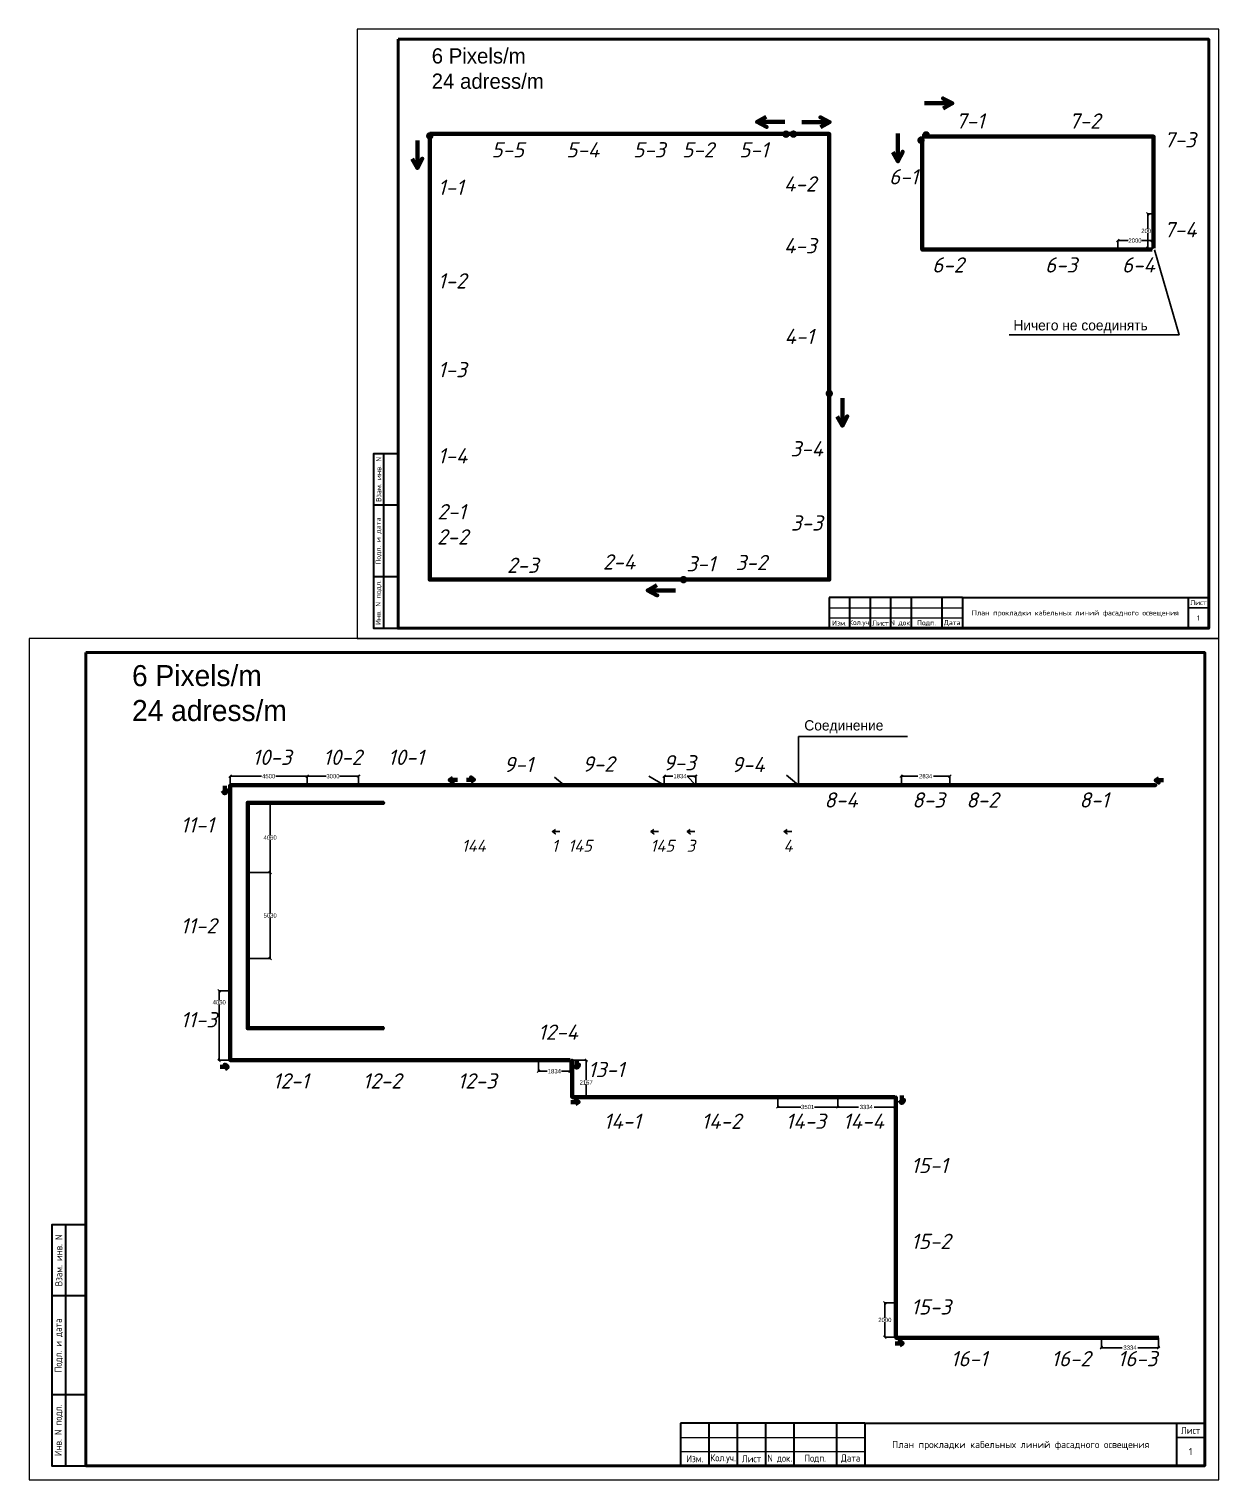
# Model space of a CAD drawing. Header units: millimetres. Extents: x 1499747 to 4230374, y -28481 to 441852.
# Drawn here: x 4160942 to 4230374, y 217900 to 302561 of the extents above; entities that cross this region are included whole.
import ezdxf
from ezdxf.enums import TextEntityAlignment as Align

# ---------------------------------------------------------------- set-up
doc = ezdxf.new("R2010")
doc.units = ezdxf.units.MM
doc.header["$MEASUREMENT"] = 0
doc.layers.add('0_ANNOT_Dimensions', color=7, linetype='Continuous')
for name, color, linetype, lineweight in [('Light', 90, 'Continuous', 50), ('Кабель 2x4mm', 200, 'Continuous', 30), ('Кабель 2х6 mm', 150, 'Continuous', 30)]:
    doc.layers.add(name, color=color, linetype=linetype, lineweight=lineweight)
doc.styles.add('СПДС', font='isocpeur.ttf', dxfattribs={"width": 0.9})
doc.styles.add('Текст', font='isocpeui.ttf')
doc.styles.add('ЭО', font='isocpeui.ttf')
doc.dimstyles.get("Standard").update_dxf_attribs({"dimtxt": 0.18, "dimasz": 0.18, "dimexe": 0.18, "dimexo": 0.0625, "dimgap": 0.09, "dimtad": 0, "dimtih": 1, "dimtoh": 1, "dimdec": 4, "dimzin": 0, "dimdsep": 46, "dimtxsty": 'Standard', "dimcen": 0.09, "dimadec": 0, "dimazin": 0, "dimtfac": 1, "dimtdec": 4, "dimtofl": 0, "dimtmove": 0, "dimatfit": 3, "dimfxl": 1, "dimtolj": 1, "dimtzin": 0, "dimarcsym": 0})

# ---------------------------------------------------------------- blocks, each defined once
blk = doc.blocks.new('*U32')
at = {"lineweight": 0}
blk.add_lwpolyline([(-415, -5), (5, -5), (5, 292), (-415, 292)], close=True, dxfattribs=at)
at = {"color": 0, "linetype": 'Continuous', "lineweight": 50}
blk.add_lwpolyline([(-395, 287), (0, 287), (0, 0), (-395, 0)], close=True, dxfattribs=at)
at = {"lineweight": 35}
for points in [[(-395, 85), (-407, 85), (-407, 0), (-395, 0)], [(-402, 0), (-402, 85)], [(-395, 60), (-407, 60)], [(-395, 25), (-407, 25)], [(-120, 15), (-185, 15)], [(-185, 15), (-185, 0)], [(-175, 15), (-175, 0)], [(-165, 15), (-165, 0)], [(-155, 15), (-155, 0)], [(-145, 15), (-145, 0)], [(-130, 15), (-130, 0)], [(-120, 15), (0, 15)], [(-120, 15), (-120, 0)], [(-10, 15), (-10, 0)]]:
    blk.add_lwpolyline(points, dxfattribs=at)
at = {"lineweight": 18}
for points in [[(-185, 10), (-120, 10)], [(-185, 5), (-120, 5)]]:
    blk.add_lwpolyline(points, dxfattribs=at)
blk.add_lwpolyline([(-10, 10), (0, 10)])
at = {"lineweight": 0}
blk.add_lwpolyline([(0, -5), (5, -5), (5, 0)], dxfattribs=at)
at = {"lineweight": -2, "char_height": 2.5, "attachment_point": 5, "rotation": 90, "style": 'СПДС'}
for s, insert, width in [('Взам. инв. N', (-404.5, 72.5), 24.9913), ('Подл. и дата', (-404.5, 42.5), 34.9913), ('Инв. N подл.', (-404.5, 12.5), 24.9913)]:
    blk.add_mtext(s, dxfattribs=dict(at, insert=insert, width=width))
at = {"lineweight": -2, "char_height": 2.5, "attachment_point": 5, "style": 'СПДС'}
for s, insert, width in [('Лист', (-5, 12.5), 10), ('Изм.', (-180, 2.5), 10), ('Кол.уч.', (-170, 2.5), 10), ('Лист', (-160, 2.5), 10), ('N док.', (-150, 2.5), 10), ('Подп.', (-137.5, 2.5), 15), ('Дата', (-125, 2.5), 10)]:
    blk.add_mtext(s, dxfattribs=dict(at, insert=insert, width=width))
at = {"style": 'СПДС'}
for tag, p in [('ШИФР_ПРОЕКТА_ЛИСТ2', (-65, 7.5)), ('ЛИСТ_второй', (-5, 5))]:
    blk.add_attdef(tag, text='', height=2.5, dxfattribs=at).set_placement(p, align=Align.MIDDLE_CENTER)
blk = doc.blocks.new('_Oblique')
at = {"color": 0, "linetype": 'ByBlock', "lineweight": -2}
blk.add_line((-0.5, -0.5), (0.5, 0.5), dxfattribs=at)
blk = doc.blocks.new('*D1113')
at = {"layer": '0_ANNOT_Dimensions', "color": 0, "lineweight": -2, "transparency": 16777216}
for p, q in [((4226562, 291780), (4226224, 291780)), ((4226224, 291780), (4226224, 290905)), ((4226224, 289780), (4226224, 290655)), ((4226562, 289780), (4226224, 289780))]:
    blk.add_line(p, q, dxfattribs=at)
at = {"layer": 'Defpoints', "color": 0, "lineweight": 30, "transparency": 16777216}
for p in [(4226562, 291780), (4226224, 289780), (4226562, 289780)]:
    blk.add_point(p, dxfattribs=at)
at = {"layer": '0_ANNOT_Dimensions', "color": 0, "lineweight": -2, "transparency": 16777216, "xscale": 150, "yscale": 150, "zscale": 150}
for p, rotation in [((4226224, 291780), 90), ((4226224, 289780), 270)]:
    blk.add_blockref('_Oblique', p, dxfattribs=dict(at, rotation=rotation))
at = {"layer": '0_ANNOT_Dimensions', "color": 0, "lineweight": 25, "transparency": 16777216, "insert": (4226224, 290780), "char_height": 250, "attachment_point": 5}
blk.add_mtext('\\A1;2000', dxfattribs=at)
blk = doc.blocks.new('*D1114')
at = {"layer": '0_ANNOT_Dimensions', "color": 0, "lineweight": -2, "transparency": 16777216}
for p, q in [((4224472, 289690), (4224472, 290216)), ((4224472, 290216), (4225076, 290216)), ((4226472, 290216), (4225868, 290216)), ((4226472, 289690), (4226472, 290216))]:
    blk.add_line(p, q, dxfattribs=at)
at = {"layer": 'Defpoints', "color": 0, "lineweight": 30, "transparency": 16777216}
for p in [(4224472, 289690), (4226472, 290216), (4226472, 289690)]:
    blk.add_point(p, dxfattribs=at)
at = {"layer": '0_ANNOT_Dimensions', "color": 0, "lineweight": -2, "transparency": 16777216, "xscale": 150, "yscale": 150, "zscale": 150, "rotation": 180}
blk.add_blockref('_Oblique', (4224472, 290216), dxfattribs=at)
at = {"layer": '0_ANNOT_Dimensions', "color": 0, "lineweight": -2, "transparency": 16777216, "xscale": 150, "yscale": 150, "zscale": 150}
blk.add_blockref('_Oblique', (4226472, 290216), dxfattribs=at)
at = {"layer": '0_ANNOT_Dimensions', "color": 0, "lineweight": 25, "transparency": 16777216, "insert": (4225472, 290216), "char_height": 250, "attachment_point": 5}
blk.add_mtext('\\A1;2000', dxfattribs=at)
blk = doc.blocks.new('*D1126')
at = {"layer": '0_ANNOT_Dimensions', "color": 0, "lineweight": -2, "transparency": 16777216}
for p, q in [((4211842, 258437), (4211842, 258964)), ((4211842, 258964), (4212800, 258964)), ((4214676, 258964), (4213717, 258964)), ((4214676, 258437), (4214676, 258964))]:
    blk.add_line(p, q, dxfattribs=at)
at = {"layer": 'Defpoints', "color": 0, "lineweight": 30, "transparency": 16777216}
for p in [(4211842, 258437), (4214676, 258964), (4214676, 258437)]:
    blk.add_point(p, dxfattribs=at)
at = {"layer": '0_ANNOT_Dimensions', "color": 0, "lineweight": -2, "transparency": 16777216, "xscale": 150, "yscale": 150, "zscale": 150, "rotation": 180}
blk.add_blockref('_Oblique', (4211842, 258964), dxfattribs=at)
at = {"layer": '0_ANNOT_Dimensions', "color": 0, "lineweight": -2, "transparency": 16777216, "xscale": 150, "yscale": 150, "zscale": 150}
blk.add_blockref('_Oblique', (4214676, 258964), dxfattribs=at)
at = {"layer": '0_ANNOT_Dimensions', "color": 0, "lineweight": 25, "transparency": 16777216, "insert": (4213259, 258964), "char_height": 250, "attachment_point": 5}
blk.add_mtext('\\A1;2834', dxfattribs=at)
blk = doc.blocks.new('*D1115')
at = {"layer": '0_ANNOT_Dimensions', "color": 0, "lineweight": -2, "transparency": 16777216}
for p, q in [((4177176, 258437), (4177176, 258964)), ((4177176, 258964), (4178280, 258964)), ((4180176, 258964), (4179072, 258964)), ((4180176, 258437), (4180176, 258964))]:
    blk.add_line(p, q, dxfattribs=at)
at = {"layer": 'Defpoints', "color": 0, "lineweight": 30, "transparency": 16777216}
for p in [(4177176, 258437), (4180176, 258964), (4180176, 258437)]:
    blk.add_point(p, dxfattribs=at)
at = {"layer": '0_ANNOT_Dimensions', "color": 0, "lineweight": -2, "transparency": 16777216, "xscale": 150, "yscale": 150, "zscale": 150, "rotation": 180}
blk.add_blockref('_Oblique', (4177176, 258964), dxfattribs=at)
at = {"layer": '0_ANNOT_Dimensions', "color": 0, "lineweight": -2, "transparency": 16777216, "xscale": 150, "yscale": 150, "zscale": 150}
blk.add_blockref('_Oblique', (4180176, 258964), dxfattribs=at)
at = {"layer": '0_ANNOT_Dimensions', "color": 0, "lineweight": 25, "transparency": 16777216, "insert": (4178676, 258964), "char_height": 250, "attachment_point": 5}
blk.add_mtext('\\A1;3000', dxfattribs=at)
blk = doc.blocks.new('*D1116')
at = {"layer": '0_ANNOT_Dimensions', "color": 0, "lineweight": -2, "transparency": 16777216}
for p, q in [((4172676, 258437), (4172676, 258964)), ((4172676, 258964), (4174509, 258964)), ((4177176, 258964), (4175343, 258964)), ((4177176, 258437), (4177176, 258964))]:
    blk.add_line(p, q, dxfattribs=at)
at = {"layer": 'Defpoints', "color": 0, "lineweight": 30, "transparency": 16777216}
for p in [(4172676, 258437), (4177176, 258964), (4177176, 258437)]:
    blk.add_point(p, dxfattribs=at)
at = {"layer": '0_ANNOT_Dimensions', "color": 0, "lineweight": -2, "transparency": 16777216, "xscale": 150, "yscale": 150, "zscale": 150, "rotation": 180}
blk.add_blockref('_Oblique', (4172676, 258964), dxfattribs=at)
at = {"layer": '0_ANNOT_Dimensions', "color": 0, "lineweight": -2, "transparency": 16777216, "xscale": 150, "yscale": 150, "zscale": 150}
blk.add_blockref('_Oblique', (4177176, 258964), dxfattribs=at)
at = {"layer": '0_ANNOT_Dimensions', "color": 0, "lineweight": 25, "transparency": 16777216, "insert": (4174926, 258964), "char_height": 250, "attachment_point": 5}
blk.add_mtext('\\A1;4500', dxfattribs=at)
blk = doc.blocks.new('*D1117')
at = {"layer": '0_ANNOT_Dimensions', "color": 0, "lineweight": -2, "transparency": 16777216}
for p, q in [((4198008, 258440), (4198008, 258967)), ((4198008, 258967), (4198508, 258967)), ((4199842, 258967), (4199342, 258967)), ((4199842, 258437), (4199842, 258967))]:
    blk.add_line(p, q, dxfattribs=at)
at = {"layer": 'Defpoints', "color": 0, "lineweight": 30, "transparency": 16777216}
for p in [(4198008, 258440), (4199842, 258967), (4199842, 258437)]:
    blk.add_point(p, dxfattribs=at)
at = {"layer": '0_ANNOT_Dimensions', "color": 0, "lineweight": -2, "transparency": 16777216, "xscale": 150, "yscale": 150, "zscale": 150, "rotation": 180}
blk.add_blockref('_Oblique', (4198008, 258967), dxfattribs=at)
at = {"layer": '0_ANNOT_Dimensions', "color": 0, "lineweight": -2, "transparency": 16777216, "xscale": 150, "yscale": 150, "zscale": 150}
blk.add_blockref('_Oblique', (4199842, 258967), dxfattribs=at)
at = {"layer": '0_ANNOT_Dimensions', "color": 0, "lineweight": 25, "transparency": 16777216, "insert": (4198925, 258967), "char_height": 250, "attachment_point": 5}
blk.add_mtext('\\A1;1834', dxfattribs=at)
blk = doc.blocks.new('*D1118')
at = {"layer": '0_ANNOT_Dimensions', "color": 0, "lineweight": -2, "transparency": 16777216}
for p, q in [((4208126, 240237), (4208126, 239662)), ((4208126, 239662), (4209335, 239662)), ((4211460, 239662), (4210252, 239662)), ((4211460, 240237), (4211460, 239662))]:
    blk.add_line(p, q, dxfattribs=at)
at = {"layer": 'Defpoints', "color": 0, "lineweight": 30, "transparency": 16777216}
for p in [(4208126, 240237), (4211460, 240237), (4211460, 239662)]:
    blk.add_point(p, dxfattribs=at)
at = {"layer": '0_ANNOT_Dimensions', "color": 0, "lineweight": -2, "transparency": 16777216, "xscale": 150, "yscale": 150, "zscale": 150, "rotation": 180}
blk.add_blockref('_Oblique', (4208126, 239662), dxfattribs=at)
at = {"layer": '0_ANNOT_Dimensions', "color": 0, "lineweight": -2, "transparency": 16777216, "xscale": 150, "yscale": 150, "zscale": 150}
blk.add_blockref('_Oblique', (4211460, 239662), dxfattribs=at)
at = {"layer": '0_ANNOT_Dimensions', "color": 0, "lineweight": 25, "transparency": 16777216, "insert": (4209793, 239662), "char_height": 250, "attachment_point": 5}
blk.add_mtext('\\A1;3334', dxfattribs=at)
blk = doc.blocks.new('*D1119')
at = {"layer": '0_ANNOT_Dimensions', "color": 0, "lineweight": -2, "transparency": 16777216}
for p, q in [((4204626, 240237), (4204626, 239662)), ((4204626, 239662), (4205980, 239662)), ((4208126, 239662), (4206772, 239662)), ((4208126, 240237), (4208126, 239662))]:
    blk.add_line(p, q, dxfattribs=at)
at = {"layer": 'Defpoints', "color": 0, "lineweight": 30, "transparency": 16777216}
for p in [(4204626, 240237), (4208126, 240237), (4208126, 239662)]:
    blk.add_point(p, dxfattribs=at)
at = {"layer": '0_ANNOT_Dimensions', "color": 0, "lineweight": -2, "transparency": 16777216, "xscale": 150, "yscale": 150, "zscale": 150, "rotation": 180}
blk.add_blockref('_Oblique', (4204626, 239662), dxfattribs=at)
at = {"layer": '0_ANNOT_Dimensions', "color": 0, "lineweight": -2, "transparency": 16777216, "xscale": 150, "yscale": 150, "zscale": 150}
blk.add_blockref('_Oblique', (4208126, 239662), dxfattribs=at)
at = {"layer": '0_ANNOT_Dimensions', "color": 0, "lineweight": 25, "transparency": 16777216, "insert": (4206376, 239662), "char_height": 250, "attachment_point": 5}
blk.add_mtext('\\A1;3501', dxfattribs=at)
blk = doc.blocks.new('*D1120')
at = {"layer": '0_ANNOT_Dimensions', "color": 0, "lineweight": -2, "transparency": 16777216}
for p, q in [((4211525, 228236), (4210878, 228236)), ((4210879, 228236), (4210879, 227361)), ((4210879, 226235), (4210879, 227110)), ((4211525, 226235), (4210878, 226235))]:
    blk.add_line(p, q, dxfattribs=at)
at = {"layer": 'Defpoints', "color": 0, "lineweight": 30, "transparency": 16777216}
for p in [(4211526, 228236), (4210879, 226235), (4211526, 226235)]:
    blk.add_point(p, dxfattribs=at)
at = {"layer": '0_ANNOT_Dimensions', "color": 0, "lineweight": -2, "transparency": 16777216, "xscale": 150, "yscale": 150, "zscale": 150}
for p, rotation in [((4210879, 228236), 90), ((4210879, 226235), 270)]:
    blk.add_blockref('_Oblique', p, dxfattribs=dict(at, rotation=rotation))
at = {"layer": '0_ANNOT_Dimensions', "color": 0, "lineweight": 25, "transparency": 16777216, "insert": (4210879, 227236), "char_height": 250, "attachment_point": 5}
blk.add_mtext('\\A1;2000', dxfattribs=at)
blk = doc.blocks.new('*D1121')
at = {"layer": '0_ANNOT_Dimensions', "color": 0, "lineweight": -2, "transparency": 16777216}
for p, q in [((4173701, 253352), (4175011, 253352)), ((4175011, 253352), (4175011, 250962)), ((4175011, 248322), (4175011, 250712)), ((4173701, 248322), (4175011, 248322))]:
    blk.add_line(p, q, dxfattribs=at)
at = {"layer": 'Defpoints', "color": 0, "lineweight": 30, "transparency": 16777216}
for p in [(4173701, 253352), (4173701, 248322), (4175011, 248322)]:
    blk.add_point(p, dxfattribs=at)
at = {"layer": '0_ANNOT_Dimensions', "color": 0, "lineweight": -2, "transparency": 16777216, "xscale": 150, "yscale": 150, "zscale": 150}
for p, rotation in [((4175011, 253352), 90), ((4175011, 248322), 270)]:
    blk.add_blockref('_Oblique', p, dxfattribs=dict(at, rotation=rotation))
at = {"layer": '0_ANNOT_Dimensions', "color": 0, "lineweight": 25, "transparency": 16777216, "insert": (4175011, 250837), "char_height": 250, "attachment_point": 5}
blk.add_mtext('\\A1;5030', dxfattribs=at)
blk = doc.blocks.new('*D1127')
at = {"layer": '0_ANNOT_Dimensions', "color": 0, "lineweight": -2, "transparency": 16777216}
for p, q in [((4173701, 257412), (4175011, 257412)), ((4175011, 257412), (4175011, 255507)), ((4175011, 253352), (4175011, 255257)), ((4173701, 253352), (4175011, 253352))]:
    blk.add_line(p, q, dxfattribs=at)
at = {"layer": 'Defpoints', "color": 0, "lineweight": 30, "transparency": 16777216}
for p in [(4173701, 257412), (4175011, 257412), (4173701, 253352)]:
    blk.add_point(p, dxfattribs=at)
at = {"layer": '0_ANNOT_Dimensions', "color": 0, "lineweight": -2, "transparency": 16777216, "xscale": 150, "yscale": 150, "zscale": 150}
for p, rotation in [((4175011, 257412), 90), ((4175011, 253352), 270)]:
    blk.add_blockref('_Oblique', p, dxfattribs=dict(at, rotation=rotation))
at = {"layer": '0_ANNOT_Dimensions', "color": 0, "lineweight": 25, "transparency": 16777216, "insert": (4175011, 255382), "char_height": 250, "attachment_point": 5}
blk.add_mtext('\\A1;4060', dxfattribs=at)
blk = doc.blocks.new('*D1122')
at = {"layer": '0_ANNOT_Dimensions', "color": 0, "lineweight": -2, "transparency": 16777216}
for p, q in [((4172676, 246437), (4172039, 246437)), ((4172039, 246437), (4172039, 245895)), ((4172039, 242387), (4172039, 245645)), ((4172676, 242387), (4172039, 242387))]:
    blk.add_line(p, q, dxfattribs=at)
at = {"layer": 'Defpoints', "color": 0, "lineweight": 30, "transparency": 16777216}
for p in [(4172676, 246437), (4172039, 242387), (4172676, 242387)]:
    blk.add_point(p, dxfattribs=at)
at = {"layer": '0_ANNOT_Dimensions', "color": 0, "lineweight": -2, "transparency": 16777216, "xscale": 150, "yscale": 150, "zscale": 150}
for p, rotation in [((4172039, 246437), 90), ((4172039, 242387), 270)]:
    blk.add_blockref('_Oblique', p, dxfattribs=dict(at, rotation=rotation))
at = {"layer": '0_ANNOT_Dimensions', "color": 0, "lineweight": 25, "transparency": 16777216, "insert": (4172039, 245770), "char_height": 250, "attachment_point": 5}
blk.add_mtext('\\A1;4050', dxfattribs=at)
blk = doc.blocks.new('*D1123')
at = {"layer": '0_ANNOT_Dimensions', "color": 0, "lineweight": -2, "transparency": 16777216}
for p, q in [((4190676, 242387), (4190676, 241749)), ((4192509, 242387), (4192509, 241749)), ((4190676, 241749), (4191176, 241749)), ((4192509, 241749), (4192009, 241749))]:
    blk.add_line(p, q, dxfattribs=at)
at = {"layer": 'Defpoints', "color": 0, "lineweight": 30, "transparency": 16777216}
for p in [(4190676, 242387), (4192509, 242387), (4192509, 241749)]:
    blk.add_point(p, dxfattribs=at)
at = {"layer": '0_ANNOT_Dimensions', "color": 0, "lineweight": -2, "transparency": 16777216, "xscale": 150, "yscale": 150, "zscale": 150, "rotation": 180}
blk.add_blockref('_Oblique', (4190676, 241749), dxfattribs=at)
at = {"layer": '0_ANNOT_Dimensions', "color": 0, "lineweight": -2, "transparency": 16777216, "xscale": 150, "yscale": 150, "zscale": 150}
blk.add_blockref('_Oblique', (4192509, 241749), dxfattribs=at)
at = {"layer": '0_ANNOT_Dimensions', "color": 0, "lineweight": 25, "transparency": 16777216, "insert": (4191593, 241749), "char_height": 250, "attachment_point": 5}
blk.add_mtext('\\A1;1834', dxfattribs=at)
blk = doc.blocks.new('*D1124')
at = {"layer": '0_ANNOT_Dimensions', "color": 0, "lineweight": -2, "transparency": 16777216}
for p, q in [((4192694, 242387), (4193450, 242387)), ((4193450, 242387), (4193450, 241220)), ((4193450, 240220), (4193450, 240969)), ((4192694, 240220), (4193450, 240220))]:
    blk.add_line(p, q, dxfattribs=at)
at = {"layer": 'Defpoints', "color": 0, "lineweight": 30, "transparency": 16777216}
for p in [(4192694, 242387), (4192694, 240220), (4193450, 240220)]:
    blk.add_point(p, dxfattribs=at)
at = {"layer": '0_ANNOT_Dimensions', "color": 0, "lineweight": -2, "transparency": 16777216, "xscale": 150, "yscale": 150, "zscale": 150}
for p, rotation in [((4193450, 242387), 90), ((4193450, 240220), 270)]:
    blk.add_blockref('_Oblique', p, dxfattribs=dict(at, rotation=rotation))
at = {"layer": '0_ANNOT_Dimensions', "color": 0, "lineweight": 25, "transparency": 16777216, "insert": (4193450, 241094), "char_height": 250, "attachment_point": 5}
blk.add_mtext('\\A1;2167', dxfattribs=at)
blk = doc.blocks.new('*D1125')
at = {"layer": '0_ANNOT_Dimensions', "color": 0, "lineweight": -2, "transparency": 16777216}
for p, q in [((4223515, 226196), (4223515, 225620)), ((4226849, 226196), (4226849, 225620)), ((4223515, 225620), (4224723, 225620)), ((4226849, 225620), (4225640, 225620))]:
    blk.add_line(p, q, dxfattribs=at)
at = {"layer": 'Defpoints', "color": 0, "lineweight": 30, "transparency": 16777216}
for p in [(4223515, 226196), (4226849, 226196), (4226849, 225620)]:
    blk.add_point(p, dxfattribs=at)
at = {"layer": '0_ANNOT_Dimensions', "color": 0, "lineweight": -2, "transparency": 16777216, "xscale": 150, "yscale": 150, "zscale": 150, "rotation": 180}
blk.add_blockref('_Oblique', (4223515, 225620), dxfattribs=at)
at = {"layer": '0_ANNOT_Dimensions', "color": 0, "lineweight": -2, "transparency": 16777216, "xscale": 150, "yscale": 150, "zscale": 150}
blk.add_blockref('_Oblique', (4226849, 225620), dxfattribs=at)
at = {"layer": '0_ANNOT_Dimensions', "color": 0, "lineweight": 25, "transparency": 16777216, "insert": (4225182, 225620), "char_height": 250, "attachment_point": 5}
blk.add_mtext('\\A1;3334', dxfattribs=at)

msp = doc.modelspace()

# ---------------------------------------------------------------- hatches: boundary and pattern name
at = {"layer": 'Кабель 2x4mm', "lineweight": 200, "true_color": 0x22346e}
h = msp.add_hatch(color=159, dxfattribs=at)
h.dxf.hatch_style = 1
edge = h.paths.add_edge_path()
edge.add_arc((4184324.05521, 296324.05631), 217.26864, 0, 360)
h = msp.add_hatch(color=159, dxfattribs=at)
h.dxf.hatch_style = 1
edge = h.paths.add_edge_path()
edge.add_arc((4205110.57747, 296424.90741), 217.26864, 0, 360)
h = msp.add_hatch(color=159, dxfattribs=at)
h.dxf.hatch_style = 1
h.paths.add_polyline_path([(4205327.92324, 296434.87519, 1), (4205116.81837, 296434.87519, 1)])
h = msp.add_hatch(color=159, dxfattribs=at)
h.dxf.hatch_style = 1
h.paths.add_polyline_path([(4205538.86896, 296433.86471, 1), (4205327.76409, 296433.86471, 1)])
h = msp.add_hatch(color=159, dxfattribs=at)
h.dxf.hatch_style = 1
edge = h.paths.add_edge_path()
edge.add_arc((4205546.09757, 296428.53061), 217.26864, 0, 360)
h = msp.add_hatch(color=159, dxfattribs=at)
h.dxf.hatch_style = 1
edge = h.paths.add_edge_path()
edge.add_arc((4213283.5694, 296382.40881), 217.26864, 0, 360)
at = {"layer": 'Кабель 2x4mm', "lineweight": 200, "true_color": 0xcd2027}
h = msp.add_hatch(color=242, dxfattribs=at)
h.dxf.hatch_style = 1
h.paths.add_polyline_path([(4213324.81096, 296295.16689, 1), (4213113.70609, 296295.16689, 1)])
at = {"layer": 'Кабель 2x4mm', "lineweight": 200, "true_color": 0x22346e}
h = msp.add_hatch(color=159, dxfattribs=at)
h.dxf.hatch_style = 1
edge = h.paths.add_edge_path()
edge.add_arc((4212987.53579, 296068.28252), 217.26864, 0, 360)
at = {"layer": 'Кабель 2x4mm', "lineweight": 200, "true_color": 0xcd2027}
h = msp.add_hatch(color=242, dxfattribs=at)
h.dxf.hatch_style = 1
h.paths.add_polyline_path([(4213161.47001, 296156.70601, 1), (4212950.36514, 296156.70601, 1)])
at = {"layer": 'Кабель 2x4mm', "lineweight": 200, "true_color": 0x22346e}
h = msp.add_hatch(color=159, dxfattribs=at)
h.dxf.hatch_style = 1
edge = h.paths.add_edge_path()
edge.add_arc((4207636.9205, 281294.5692), 217.26864, 0, 360)
h = msp.add_hatch(color=159, dxfattribs=at)
h.dxf.hatch_style = 1
h.paths.add_polyline_path([(4207733.48553, 281246.28434, 1), (4207522.38066, 281246.28434, 1)])
h = msp.add_hatch(color=159, dxfattribs=at)
h.dxf.hatch_style = 1
edge = h.paths.add_edge_path()
edge.add_arc((4199129.53486, 270432.2171), 217.26864, 0, 360)
h = msp.add_hatch(color=159, dxfattribs=at)
h.dxf.hatch_style = 1
h.paths.add_polyline_path([(4199226.8313, 270422.87856, 1), (4199015.72643, 270422.87856, 1)])
at = {"layer": 'Кабель 2x4mm', "lineweight": 200, "true_color": 0xcd2027}
h = msp.add_hatch(color=242, dxfattribs=at)
h.dxf.hatch_style = 1
h.paths.add_polyline_path([(4172781.97833, 258436.44965, 1), (4172570.87347, 258436.44965, 1)])
h = msp.add_hatch(color=242, dxfattribs=at)
h.dxf.hatch_style = 1
h.paths.add_polyline_path([(4186174.90203, 258436.44965, 1), (4185963.79716, 258436.44965, 1)])
h = msp.add_hatch(color=242, dxfattribs=at)
h.dxf.hatch_style = 1
h.paths.add_polyline_path([(4186386.09253, 258436.44965, 1), (4186174.98766, 258436.44965, 1)])
h = msp.add_hatch(color=242, dxfattribs=at)
h.dxf.hatch_style = 1
h.paths.add_polyline_path([(4226781.89995, 258436.44965, 1), (4226570.79508, 258436.44965, 1)])
h = msp.add_hatch(color=242, dxfattribs=at)
h.dxf.hatch_style = 1
h.paths.add_polyline_path([(4181733.51732, 257405.18814, 1), (4181522.41245, 257405.18814, 1)])
h = msp.add_hatch(color=242, dxfattribs=at)
h.dxf.hatch_style = 1
h.paths.add_polyline_path([(4181713.65996, 244260.6897, 1), (4181502.55509, 244260.6897, 1)])
h = msp.add_hatch(color=242, dxfattribs=at)
h.dxf.hatch_style = 1
h.paths.add_polyline_path([(4172781.97833, 242386.44965, 1), (4172570.87347, 242386.44965, 1)])
h = msp.add_hatch(color=242, dxfattribs=at)
h.dxf.hatch_style = 1
h.paths.add_polyline_path([(4192731.80397, 242386.44965, 1), (4192520.6991, 242386.44965, 1)])
h = msp.add_hatch(color=242, dxfattribs=at)
h.dxf.hatch_style = 1
h.paths.add_polyline_path([(4192731.80397, 240236.44872, 1), (4192520.6991, 240236.44872, 1)])
h = msp.add_hatch(color=242, dxfattribs=at)
h.dxf.hatch_style = 1
h.paths.add_polyline_path([(4211631.71631, 240236.44782, 1), (4211420.61144, 240236.44782, 1)])
h = msp.add_hatch(color=242, dxfattribs=at)
h.dxf.hatch_style = 1
h.paths.add_polyline_path([(4211631.71631, 226186.44957, 1), (4211420.61144, 226186.44957, 1)])

# ---------------------------------------------------------------- linework, layer by layer
at = {"layer": 'Light', "color": 219, "lineweight": 200, "true_color": 0x642165}
msp.add_lwpolyline([(4192625.59806, 242387.11812), (4192625.59806, 240220.01812)], dxfattribs=at)
at = {"layer": 'Кабель 2х6 mm', "color": 244, "lineweight": 90, "true_color": 0x991b1e}
for points in [[(4213197.89853, 298230.80852), (4214814.95823, 298230.80852), (4214261.5783, 298515.71041), (4214814.95823, 298230.80852), (4214282.08254, 297927.88203)], [(4205036.4763, 297136.80594), (4203419.4166, 297136.80594), (4203972.79654, 296851.90404), (4203419.4166, 297136.80594), (4203952.29229, 297439.73243)], [(4206040.51461, 297127.2534), (4207657.57431, 297127.2534), (4207104.19437, 297412.15529), (4207657.57431, 297127.2534), (4207124.69862, 296824.3269)], [(4211641.79504, 296463.56875), (4211641.79504, 294846.50905), (4211926.69693, 295399.88898), (4211641.79504, 294846.50905), (4211338.86854, 295379.38474)], [(4183599.90345, 296062.09783), (4183599.90345, 294445.03813), (4183884.80534, 294998.41807), (4183599.90345, 294445.03813), (4183296.97695, 294977.91382)], [(4208400.11644, 281028.71847), (4208400.11644, 279411.65877), (4208685.01833, 279965.03871), (4208400.11644, 279411.65877), (4208097.18994, 279944.53446)], [(4198660.82752, 269800.35768), (4197043.76782, 269800.35768), (4197597.14776, 269515.45579), (4197043.76782, 269800.35768), (4197576.64351, 270103.28418)]]:
    msp.add_lwpolyline(points, dxfattribs=at)
at = {"layer": 'Кабель 2х6 mm', "color": 244, "lineweight": 200, "true_color": 0x991b1e}
for points in [[(4184326.00438, 296443.36676), (4190326.00438, 296443.36676)], [(4184326.00438, 296443.36676), (4190326.00438, 296443.36676)], [(4196326.00438, 296443.40591), (4198659.80438, 296443.40591)], [(4201659.80438, 296443.40591), (4205326.60438, 296443.33666)], [(4213062.53506, 296280.41546), (4219062.53506, 296280.41546)], [(4225062.53506, 296280.41546), (4226562.42591, 296280.41546), (4226562.42591, 291780.30631)], [(4184326.00438, 273637.51451), (4184326.00438, 270433.32761), (4187121.81753, 270433.32761)], [(4193121.81753, 270433.32761), (4199121.81753, 270433.32761)], [(4172358.1635, 258402.7195), (4172358.1635, 257960.72974), (4172494.47589, 258133.40774), (4172358.1635, 257960.72974), (4172232.95195, 258133.40774)], [(4172675.77243, 252437.11812), (4172675.77243, 258437.11812)], [(4185936.16571, 258746.13608), (4185494.17594, 258746.13608), (4185666.85395, 258609.82369), (4185494.17594, 258746.13608), (4185666.85395, 258871.34763)], [(4186458.52191, 258755.92441), (4186900.51168, 258755.92441), (4186727.83367, 258892.2368), (4186900.51168, 258755.92441), (4186727.83367, 258630.71286)], [(4214675.69405, 258437.11812), (4211841.79405, 258437.11812)], [(4226675.69405, 258437.11812), (4220675.69405, 258437.11812)], [(4227130.39783, 258727.40726), (4226688.40807, 258727.40726), (4226861.08607, 258591.09487), (4226688.40807, 258727.40726), (4226861.08607, 258852.61881)], [(4172675.77243, 242436.31812), (4172675.77243, 246437.11812)], [(4172096.96664, 242004.92813), (4172538.95641, 242004.92813), (4172366.2784, 242141.24052), (4172538.95641, 242004.92813), (4172366.2784, 241879.71659)], [(4192897.06953, 242397.5485), (4192897.06953, 241955.55874), (4193033.38191, 242128.23674), (4192897.06953, 241955.55874), (4192771.85798, 242128.23674)], [(4192561.49703, 239945.12154), (4193003.48679, 239945.12154), (4192830.80879, 240081.43393), (4193003.48679, 239945.12154), (4192830.80879, 239819.91)], [(4211865.40469, 240335.24205), (4211865.40469, 239893.25229), (4212001.71708, 240065.93029), (4211865.40469, 239893.25229), (4211740.19314, 240065.93029)], [(4217525.51041, 226187.11805), (4211525.51041, 226187.11805)], [(4226859.51041, 226187.11805), (4223525.51041, 226187.11805)], [(4211481.24619, 225872.39917), (4211923.23595, 225872.39917), (4211750.55795, 226008.71156), (4211923.23595, 225872.39917), (4211750.55795, 225747.18763)]]:
    msp.add_lwpolyline(points, dxfattribs=at)
at = {"layer": 'Кабель 2х6 mm', "color": 219, "lineweight": 200, "true_color": 0x642165}
for points in [[(4184326.00438, 296443.36676), (4184326.00438, 290443.36676)], [(4184326.00438, 284443.36676), (4184326.00438, 278443.36676)], [(4172675.77243, 258437.11812), (4177175.77243, 258437.11812)], [(4180175.77243, 258437.11812), (4186175.77243, 258437.11812)]]:
    msp.add_lwpolyline(points, dxfattribs=at)
at = {"layer": 'Кабель 2х6 mm', "color": 11, "lineweight": 200, "true_color": 0xf27172}
for points in [[(4190326.00438, 296443.36676), (4196326.00438, 296443.36676)], [(4198659.80438, 296443.40591), (4201659.80438, 296443.40591)], [(4219062.53506, 296280.41546), (4225062.53506, 296280.41546)], [(4226562.42591, 291780.30631), (4226562.42591, 289779.90631)], [(4184326.00438, 275443.36676), (4184326.00438, 273637.51451)], [(4187121.81753, 270433.32761), (4193121.81753, 270433.32761)], [(4205841.79405, 258437.11812), (4211841.79405, 258437.11812)], [(4220675.69405, 258437.11812), (4214675.69405, 258437.11812)], [(4172675.77243, 252437.11812), (4172675.77243, 246437.11812)], [(4223525.51041, 226187.11805), (4217525.51041, 226187.11805)]]:
    msp.add_lwpolyline(points, dxfattribs=at)
at = {"layer": 'Кабель 2х6 mm', "color": 32, "lineweight": 200, "true_color": 0xcd6928}
for points in [[(4205326.60438, 296443.33666), (4207636.04555, 296443.33666), (4207636.04555, 292752.77786)], [(4213062.53506, 290280.41546), (4213062.53506, 289689.60271), (4218471.72232, 289689.60271)], [(4226472.12232, 289689.60271), (4224471.72232, 289689.60271)], [(4207636.04555, 286752.77786), (4207636.04555, 281252.77786)], [(4192625.59806, 240237.1172), (4198625.59806, 240237.1172)], [(4204625.59806, 240237.1172), (4208126.29806, 240237.1172)]]:
    msp.add_lwpolyline(points, dxfattribs=at)
at = {"layer": 'Кабель 2х6 mm', "color": 31, "lineweight": 200, "true_color": 0xfecc66}
for points in [[(4213062.53506, 296280.41546), (4213062.53506, 290280.41546)], [(4207636.04555, 292752.77786), (4207636.04555, 286752.77786)], [(4218471.72232, 289689.60271), (4224471.72232, 289689.60271)], [(4198625.59806, 240237.1172), (4204625.59806, 240237.1172)], [(4208126.29806, 240237.1172), (4211460.29806, 240237.1172)]]:
    msp.add_lwpolyline(points, dxfattribs=at)
at = {"layer": 'Кабель 2х6 mm', "color": 9, "lineweight": 200, "true_color": 0xd19cc7}
for points in [[(4184326.00438, 290443.36676), (4184326.00438, 284443.36676)], [(4184326.00438, 278443.36676), (4184326.00438, 275443.36676)]]:
    msp.add_lwpolyline(points, dxfattribs=at)
at = {"layer": 'Кабель 2х6 mm', "lineweight": 30}
for points in [[(4226621.64629, 289671.59042), (4228047.99645, 284723.22292), (4218140.42765, 284723.22292)], [(4205841.79405, 258437.11812), (4205841.79405, 261275.45957), (4212196.43774, 261275.45957)], [(4192175.77243, 258437.11812), (4191607.66506, 258916.98488)], [(4198008.09597, 258439.77746), (4197107.95583, 258966.14863)], [(4199841.79405, 258437.11812), (4199341.61168, 258966.14863)], [(4205841.79405, 258437.11812), (4205140.85573, 259025.69108)]]:
    msp.add_lwpolyline(points, dxfattribs=at)
at = {"layer": 'Кабель 2х6 mm', "color": 116, "lineweight": 200, "true_color": 0x136734}
for points in [[(4207636.04555, 281252.7387), (4207636.04555, 275252.7387)], [(4200455.41753, 270433.32761), (4206455.41753, 270433.32761)], [(4192175.77243, 258437.11812), (4198008.09597, 258439.77746)], [(4199841.79405, 258437.11812), (4205841.79405, 258437.11812)], [(4175640.77243, 257412.11812), (4181640.77243, 257412.11812)], [(4173700.77243, 248322.11812), (4173700.77243, 253352.11812)], [(4175640.77243, 244262.11812), (4181640.77243, 244262.11812)], [(4172675.77243, 242387.11812), (4178675.77243, 242387.11812)], [(4184675.77243, 242387.11812), (4190675.77243, 242387.11812)], [(4211525.51041, 234235.7791), (4211525.51041, 240235.7791)], [(4211525.51041, 228235.7791), (4211525.51041, 226235.3791)]]:
    msp.add_lwpolyline(points, dxfattribs=at)
at = {"layer": 'Кабель 2х6 mm', "color": 9, "lineweight": 200, "true_color": 0xafd9aa}
for points in [[(4206455.41753, 270433.32761), (4207636.04555, 270433.32761), (4207636.04555, 275252.69954)], [(4200455.41753, 270433.32761), (4199121.81753, 270433.32761)]]:
    msp.add_lwpolyline(points, dxfattribs=at)
at = {"layer": 'Кабель 2х6 mm', "color": 215, "lineweight": 200, "true_color": 0xa953a0}
msp.add_lwpolyline([(4177175.77243, 258437.11812), (4180175.77243, 258437.11812)], dxfattribs=at)
at = {"layer": 'Кабель 2х6 mm', "color": 85, "lineweight": 200, "true_color": 0x58ba48}
for points in [[(4186175.77243, 258437.11812), (4192175.77243, 258437.11812)], [(4198008.09597, 258439.77746), (4199841.79405, 258437.11812)], [(4175640.77243, 257412.11812), (4173700.77243, 257412.11812), (4173700.77243, 253352.11812)], [(4175640.77243, 244262.11812), (4173700.77243, 244262.11812), (4173700.77243, 248322.11812)], [(4178675.77243, 242387.11812), (4184675.77243, 242387.11812)], [(4190675.77243, 242386.98743), (4192509.47243, 242387.11034)], [(4211525.51041, 234235.7791), (4211525.51041, 228235.7791)]]:
    msp.add_lwpolyline(points, dxfattribs=at)
at = {"layer": 'Кабель 2х6 mm', "color": 244, "lineweight": 30, "true_color": 0x991b1e}
for points in [[(4191922.81197, 255736.36174), (4191480.82221, 255736.36174), (4191653.50022, 255600.04935), (4191480.82221, 255736.36174), (4191653.50022, 255861.57328)], [(4197675.17508, 255736.36174), (4197233.18532, 255736.36174), (4197405.86332, 255600.04935), (4197233.18532, 255736.36174), (4197405.86332, 255861.57328)], [(4199793.84081, 255736.36174), (4199351.85105, 255736.36174), (4199524.52905, 255600.04935), (4199351.85105, 255736.36174), (4199524.52905, 255861.57328)], [(4205444.80606, 255736.36174), (4205002.81629, 255736.36174), (4205175.4943, 255600.04935), (4205002.81629, 255736.36174), (4205175.4943, 255861.57328)]]:
    msp.add_lwpolyline(points, dxfattribs=at)

# ---------------------------------------------------------------- block references
at = {"lineweight": 0}
for p, xscale, yscale, zscale in [((4229775.68888, 267597.4126), 119.7372512468071, 119.7372512468071, 119.7372512468071), ((4229547.79592, 218726.50013), 165.3158432198608, 165.3158432198608, 165.3158432198608)]:
    msp.add_blockref('*U32', p, dxfattribs=dict(at, xscale=xscale, yscale=yscale, zscale=zscale)).add_auto_attribs({'ЛИСТ_второй': '1', 'ШИФР_ПРОЕКТА_ЛИСТ2': 'План прокладки кабельных линий фасадного освещения'})

# ---------------------------------------------------------------- texts
at = {"color": 18, "lineweight": 50, "true_color": 0x000000, "char_height": 700, "width": 12874.2351114, "attachment_point": 1, "style": 'Текст'}
for s, insert in [('144', (4186187.94433, 255254.32153)), ('1', (4191443.28447, 255254.32153)), ('145', (4192400.82253, 255254.32153)), ('145', (4197195.64758, 255254.32153)), ('3', (4199314.31331, 255254.32153)), ('4', (4204965.27855, 255254.32153))]:
    msp.add_mtext(s, dxfattribs=dict(at, insert=insert))
at = {"layer": 'Кабель 2х6 mm', "color": 18, "lineweight": 30, "true_color": 0x000000, "attachment_point": 1}
for s, insert, char_height, width in [('6 Pixels/m', (4184438.68598, 301436.42103), 888.985603, 7934.1965038), ('24 adress/m', (4184438.68598, 299961.68296), 888.9856027, 9788.8003426), ('Ничего не соединять  ', (4218378.35505, 285574.73133), 600, 9788.8003426), ('6 Pixels/m', (4166953.03293, 265446.49873), 1227.382481, 10954.3886438), ('24 adress/m', (4166953.03293, 263410.39415), 1227.3824811, 13514.95684), ('Соединение', (4206179.68246, 262231.77788), 600, 9788.8003426)]:
    msp.add_mtext(s, dxfattribs=dict(at, insert=insert, char_height=char_height, width=width))
at = {"layer": 'Кабель 2х6 mm', "color": 18, "lineweight": 30, "true_color": 0x000000, "char_height": 888.985603, "width": 9788.8003426, "attachment_point": 1, "style": 'ЭО'}
for s, insert in [('7-1', (4215014.74504, 297637.54826)), ('7-2', (4221620.03324, 297637.54826)), ('7-3', (4227167.66894, 296540.56889)), ('5-5', (4187924.32052, 295956.90909)), ('5-4', (4192292.57108, 295956.90909)), ('5-3', (4196190.69109, 295956.90909)), ('5-2', (4199050.6247, 295956.90909)), ('5-1', (4202380.67896, 295956.90909)), ('4-2', (4204990.20611, 293968.85319)), ('6-1', (4211123.41439, 294386.49643)), ('1-1', (4184798.61095, 293766.99576)), ('7-4', (4227167.66894, 291295.01069)), ('4-3', (4204990.20611, 290362.73887)), ('6-2', (4213637.81449, 289240.66617)), ('6-3', (4220223.15091, 289240.66617)), ('6-4', (4224713.15391, 289240.66617)), ('1-2', (4184798.61095, 288308.72692)), ('4-1', (4205018.85113, 285068.04007)), ('1-3', (4184798.61095, 283129.57503)), ('1-4', (4184798.61095, 278105.49082)), ('3-4', (4205371.54289, 278514.25393)), ('2-1', (4184770.16804, 274841.36047)), ('3-3', (4205389.44603, 274183.85692)), ('2-2', (4184748.94756, 273372.01529)), ('2-4', (4194424.74974, 271911.61073)), ('3-1', (4199302.24835, 271803.93537)), ('3-2', (4202166.80267, 271875.51142)), ('2-3', (4188829.5197, 271715.70281)), ('10-3', (4173971.35366, 260510.95241)), ('10-2', (4178101.75878, 260510.95241)), ('10-1', (4181881.47642, 260510.95241)), ('9-1', (4188649.40999, 260092.30198)), ('9-2', (4193236.01874, 260122.28132)), ('9-3', (4197957.87352, 260194.79192)), ('9-4', (4201933.7337, 260086.67291)), ('8-4', (4207346.27189, 258021.81348)), ('8-3', (4212472.44232, 258021.81348)), ('8-2', (4215627.00417, 258021.81348)), ('8-1', (4222226.68248, 258021.81348)), ('11-1', (4169785.81106, 256561.14302)), ('11-2', (4169785.81106, 250680.21953)), ('11-3', (4169785.81106, 245198.00567)), ('12-4', (4190645.07548, 244475.88498)), ('13-1', (4193557.79757, 242292.49103)), ('12-1', (4175166.06192, 241627.076)), ('12-2', (4180408.95969, 241627.076)), ('12-3', (4185943.1257, 241627.076)), ('14-1', (4194473.22054, 239277.33177)), ('14-2', (4200173.8298, 239277.33177)), ('14-3', (4205083.84107, 239277.33177)), ('14-4', (4208433.46056, 239277.33177)), ('15-1', (4212408.78098, 236696.55228)), ('15-2', (4212408.78098, 232267.38607)), ('15-3', (4212408.78098, 228441.24962)), ('16-1', (4214719.68877, 225421.91602)), ('16-2', (4220586.73136, 225421.91602)), ('16-3', (4224456.48475, 225421.91602))]:
    msp.add_mtext(s, dxfattribs=dict(at, insert=insert))

# ---------------------------------------------------------------- dimensions: what is measured, and where the dimension line sits
at = {"layer": '0_ANNOT_Dimensions', "lineweight": 25}
for base, p1, p2, picture, middle in [((4226223.99797, 289779.90631), (4226562.42591, 291780.30631), (4226562.42591, 289779.90631), '*D1113', (4226223.99797, 290780.10631)), ((4175010.54363, 257412.11812), (4173700.77243, 253352.11812), (4173700.77243, 257412.11812), '*D1127', (4175010.54363, 255382.11812)), ((4210878.62197, 226235.3791), (4211525.51041, 228235.7791), (4211525.51041, 226235.3791), '*D1120', (4210878.62197, 227235.5791))]:
    dim = msp.add_linear_dim(base=base, p1=p1, p2=p2, angle=90, dimstyle='Standard', override={"dimtxt": 250, "dimasz": 150, "dimdec": 0, "dimblk1": 'Oblique', "dimblk2": 'Oblique', "dimsah": 1}, dxfattribs=at)
    dim.commit()
    dim.dimension.update_dxf_attribs({"geometry": picture, "text_midpoint": middle})
for base, p1, p2, picture, middle in [((4226472.12232, 290216.17388), (4224471.72232, 289689.60271), (4226472.12232, 289689.60271), '*D1114', (4225471.92232, 290216.17388)), ((4177175.77243, 258963.6893), (4172675.77243, 258437.11812), (4177175.77243, 258437.11812), '*D1116', (4174925.77243, 258963.6893)), ((4180175.77243, 258963.6893), (4177175.77243, 258437.11812), (4180175.77243, 258437.11812), '*D1115', (4178675.77243, 258963.6893)), ((4199841.79405, 258966.52863), (4198008.09597, 258439.77746), (4199841.79405, 258437.11812), '*D1117', (4198924.94501, 258966.52863)), ((4214675.69405, 258963.8693), (4211841.79405, 258437.11812), (4214675.69405, 258437.11812), '*D1126', (4213258.74405, 258963.8693)), ((4192509.47243, 241749.42049), (4190675.77243, 242386.98285), (4192509.47243, 242386.98285), '*D1123', (4191592.62243, 241749.42049)), ((4208126.29806, 239661.89864), (4204625.59806, 240237.1172), (4208126.29806, 240237.1172), '*D1119', (4206375.94806, 239661.89864)), ((4211460.29806, 239661.71864), (4208126.29806, 240237.1172), (4211460.29806, 240237.1172), '*D1118', (4209793.29806, 239661.71864)), ((4226848.72695, 225620.24424), (4223514.72695, 226195.6428), (4226848.72695, 226195.6428), '*D1125', (4225181.72695, 225620.24424))]:
    dim = msp.add_linear_dim(base=base, p1=p1, p2=p2, dimstyle='Standard', override={"dimtxt": 250, "dimasz": 150, "dimdec": 0, "dimblk1": 'Oblique', "dimblk2": 'Oblique', "dimsah": 1}, dxfattribs=at)
    dim.commit()
    dim.dimension.update_dxf_attribs({"geometry": picture, "text_midpoint": middle})
for base, p1, p2, picture, middle in [((4175010.54363, 248322.11812), (4173700.77243, 253352.11812), (4173700.77243, 248322.11812), '*D1121', (4175010.54363, 250837.11812)), ((4172038.96811, 242387.11812), (4172675.77243, 246437.11812), (4172675.77243, 242387.11812), '*D1122', (4172038.96811, 245769.66312)), ((4193449.51722, 240220.01812), (4192694.00938, 242387.11812), (4192694.00938, 240220.01812), '*D1124', (4193449.51722, 241094.48681))]:
    dim = msp.add_linear_dim(base=base, p1=p1, p2=p2, angle=90, dimstyle='Standard', override={"dimtxt": 250, "dimasz": 150, "dimdec": 0, "dimblk1": 'Oblique', "dimblk2": 'Oblique', "dimsah": 1}, dxfattribs=at)
    dim.commit()
    dim.dimension.update_dxf_attribs({"geometry": picture, "text_midpoint": middle, "dimtype": 160})

doc.saveas('drawing.dxf')
